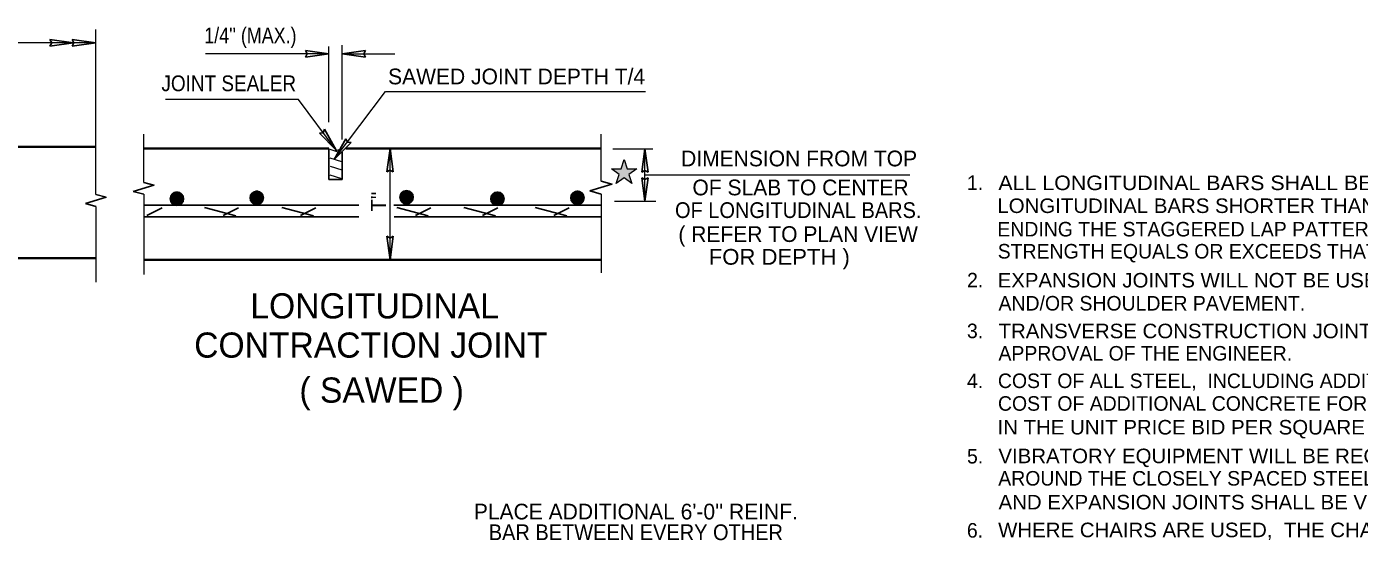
# Model space of a CAD drawing. Extents: x 34107 to 34476, y -21997 to -21727.
# Drawn here: x 34205.6 to 34311.6, y -21931.8 to -21891 of the extents above; entities that cross this region are included whole.
import ezdxf
from ezdxf.enums import TextEntityAlignment as Align

# ---------------------------------------------------------------- set-up
doc = ezdxf.new("R2010")
doc.units = 0
doc.header["$LTSCALE"] = 0.5
doc.layers.add('1', color=7, linetype='Continuous', lineweight=25)

msp = doc.modelspace()

# ---------------------------------------------------------------- hatches: boundary and pattern name
at = {"layer": '1'}
msp.add_hatch(color=256, dxfattribs=at).paths.add_polyline_path([(34252.1273, -21902.3082), (34252.8967, -21902.3082), (34253.1344, -21901.5763), (34253.3723, -21902.3082), (34254.1417, -21902.3082), (34253.5192, -21902.7605), (34253.7568, -21903.4922), (34253.1344, -21903.04), (34252.5119, -21903.4922), (34252.7497, -21902.7603)])

# ---------------------------------------------------------------- linework, layer by layer
at = {"layer": '1', "lineweight": 13}
for p, q in [((34211.1502, -21904.3579), (34211.1502, -21891.2524)), ((34211.1502, -21892.3092), (34180.5796, -21892.3092)), ((34229.6747, -21898.603), (34229.6747, -21892.5986)), ((34230.7146, -21899.98), (34230.7146, -21892.5008)), ((34229.6747, -21893.1852), (34219.8547, -21893.1852)), ((34230.7146, -21893.1852), (34234.9147, -21893.1852)), ((34214.958, -21903.4013), (34214.958, -21899.5782)), ((34251.316, -21903.3106), (34251.316, -21899.5577)), ((34229.7583, -21900.7641), (34230.3789, -21900.958)), ((34230.1762, -21900.878), (34230.4822, -21900.7839)), ((34234.5297, -21909.5467), (34234.5297, -21900.6933)), ((34252.2502, -21900.7238), (34255.4264, -21900.7238)), ((34254.7926, -21904.8966), (34254.7926, -21900.7238)), ((34229.7583, -21901.4479), (34230.6701, -21901.7328)), ((34229.7773, -21902.1127), (34230.689, -21902.3976)), ((34229.7583, -21902.7965), (34230.6701, -21903.0814)), ((34254.7926, -21902.792), (34275.8455, -21902.792)), ((34214.958, -21904.3442), (34214.958, -21910.7176)), ((34251.316, -21904.3241), (34251.316, -21910.5742)), ((34211.1502, -21905.3007), (34211.1502, -21911.3159)), ((34252.3637, -21904.8966), (34255.6532, -21904.8966))]:
    msp.add_line(p, q, dxfattribs=at)
at = {"layer": '1'}
for p, q in [((34209.3757, -21892.3116), (34207.5024, -21892.0542)), ((34209.3757, -21892.3116), (34207.5024, -21892.569)), ((34211.1347, -21892.3117), (34209.2615, -21892.0543)), ((34211.1347, -21892.3117), (34209.2615, -21892.5691)), ((34229.6743, -21893.1843), (34227.8011, -21892.9269)), ((34229.6743, -21893.1843), (34227.8011, -21893.4417)), ((34230.715, -21893.1862), (34232.5883, -21892.9287)), ((34230.715, -21893.1862), (34232.5883, -21893.4436)), ((34230.2485, -21900.8342), (34229.3336, -21899.1793)), ((34230.2485, -21900.8342), (34228.9212, -21899.4874)), ((34230.1007, -21901.5758), (34231.0215, -21899.9243)), ((34230.1007, -21901.5758), (34231.4328, -21900.2339)), ((34229.6712, -21900.696), (34229.6712, -21903.1644)), ((34230.7387, -21900.9969), (34230.7387, -21903.1603)), ((34234.5287, -21900.6937), (34234.2713, -21902.567)), ((34234.5287, -21900.6937), (34234.7862, -21902.567)), ((34254.7926, -21900.7238), (34254.5352, -21902.5971)), ((34254.7926, -21900.7238), (34255.05, -21902.5971)), ((34229.6712, -21903.1687), (34230.7326, -21903.1687)), ((34254.7926, -21904.8966), (34254.5352, -21903.0232)), ((34254.7926, -21904.8966), (34255.05, -21903.0232)), ((34214.958, -21904.3442), (34214.1267, -21904.1223)), ((34217.0796, -21904.5312), (34218.0907, -21904.5312)), ((34217.0903, -21904.5012), (34218.0798, -21904.5012)), ((34217.1033, -21904.4712), (34218.0669, -21904.4712)), ((34217.1208, -21904.4373), (34218.0495, -21904.4373)), ((34217.1387, -21904.4073), (34218.0314, -21904.4073)), ((34217.1597, -21904.3772), (34218.0104, -21904.3772)), ((34217.1841, -21904.3473), (34217.9862, -21904.3473)), ((34217.2163, -21904.3135), (34217.9538, -21904.3135)), ((34217.2549, -21904.2797), (34217.9152, -21904.2797)), ((34217.309, -21904.2422), (34217.8612, -21904.2422)), ((34217.3833, -21904.2047), (34217.7868, -21904.2047)), ((34217.4841, -21904.1746), (34217.6861, -21904.1746)), ((34223.4206, -21904.5238), (34224.4634, -21904.5238)), ((34223.4276, -21904.4938), (34224.4564, -21904.4938)), ((34223.4366, -21904.4637), (34224.4474, -21904.4637)), ((34223.4473, -21904.4338), (34224.4367, -21904.4338)), ((34223.4622, -21904.3999), (34224.4218, -21904.3999)), ((34223.4777, -21904.3699), (34224.4063, -21904.3699)), ((34223.4958, -21904.3399), (34224.3882, -21904.3399)), ((34223.5168, -21904.3099), (34224.3672, -21904.3099)), ((34223.5445, -21904.2761), (34224.3395, -21904.2761)), ((34223.5773, -21904.2423), (34224.3067, -21904.2423)), ((34223.6219, -21904.2048), (34224.2621, -21904.2048)), ((34223.679, -21904.1672), (34224.205, -21904.1672)), ((34223.7409, -21904.1372), (34224.1431, -21904.1372)), ((34223.8424, -21904.1072), (34224.0416, -21904.1072)), ((34235.3165, -21904.509), (34236.3723, -21904.509)), ((34235.3225, -21904.4715), (34236.3662, -21904.4715)), ((34235.3294, -21904.4414), (34236.3593, -21904.4414)), ((34235.3381, -21904.4114), (34236.3507, -21904.4114)), ((34235.3488, -21904.3814), (34236.3399, -21904.3814)), ((34235.3617, -21904.3513), (34236.3271, -21904.3513)), ((34235.3767, -21904.3213), (34236.312, -21904.3213)), ((34235.3967, -21904.2875), (34236.292, -21904.2875)), ((34235.4175, -21904.2576), (34236.2712, -21904.2576)), ((34235.4416, -21904.2275), (34236.2472, -21904.2275)), ((34235.4695, -21904.1975), (34236.2192, -21904.1975)), ((34235.507, -21904.1637), (34236.1817, -21904.1637)), ((34235.5531, -21904.13), (34236.1357, -21904.13)), ((34235.6207, -21904.0924), (34236.068, -21904.0924)), ((34235.733, -21904.0549), (34235.9558, -21904.0549)), ((34242.5686, -21904.5238), (34243.5747, -21904.5238)), ((34242.5799, -21904.4938), (34243.5633, -21904.4938)), ((34242.5934, -21904.4637), (34243.5498, -21904.4637)), ((34242.6093, -21904.4338), (34243.534, -21904.4338)), ((34242.6303, -21904.3999), (34243.513, -21904.3999)), ((34242.652, -21904.3699), (34243.4913, -21904.3699)), ((34242.6772, -21904.3399), (34243.4661, -21904.3399)), ((34242.7067, -21904.3099), (34243.4367, -21904.3099)), ((34242.7462, -21904.2761), (34243.3972, -21904.2761)), ((34242.7952, -21904.2423), (34243.348, -21904.2423)), ((34242.8696, -21904.2048), (34243.2737, -21904.2048)), ((34243.0217, -21904.1672), (34243.1215, -21904.1672)), ((34248.9087, -21904.5163), (34249.9484, -21904.5163)), ((34248.9163, -21904.4862), (34249.9408, -21904.4862)), ((34248.9256, -21904.4563), (34249.9315, -21904.4563)), ((34248.9369, -21904.4263), (34249.9202, -21904.4263)), ((34248.9505, -21904.3962), (34249.9066, -21904.3962)), ((34248.9686, -21904.3624), (34249.8885, -21904.3624)), ((34248.9873, -21904.3325), (34249.8697, -21904.3325)), ((34249.0092, -21904.3024), (34249.8479, -21904.3024)), ((34249.0343, -21904.2724), (34249.8227, -21904.2724)), ((34249.0679, -21904.2386), (34249.7892, -21904.2386)), ((34249.1083, -21904.2048), (34249.7487, -21904.2048)), ((34249.1656, -21904.1672), (34249.6915, -21904.1672)), ((34249.2467, -21904.1298), (34249.6104, -21904.1298)), ((34249.3827, -21904.0997), (34249.4743, -21904.0997)), ((34251.316, -21904.3241), (34250.4033, -21904.0807)), ((34211.1502, -21905.3007), (34210.3189, -21905.0789)), ((34214.958, -21905.2194), (34232.0613, -21905.2194)), ((34215.1884, -21906.0276), (34216.4141, -21905.4147)), ((34217.053, -21904.6963), (34218.1172, -21904.6963)), ((34217.0541, -21904.7301), (34218.1162, -21904.7301)), ((34217.0543, -21904.6588), (34218.1158, -21904.6588)), ((34217.0572, -21904.7639), (34218.1129, -21904.7639)), ((34217.0585, -21904.6213), (34218.1117, -21904.6213)), ((34217.062, -21904.7939), (34218.1082, -21904.7939)), ((34217.0636, -21904.5912), (34218.1066, -21904.5912)), ((34217.0683, -21904.824), (34218.1018, -21904.824)), ((34217.0707, -21904.5612), (34218.0995, -21904.5612)), ((34217.0768, -21904.8539), (34218.0935, -21904.8539)), ((34217.0883, -21904.8877), (34218.0818, -21904.8877)), ((34217.101, -21904.9178), (34218.0692, -21904.9178)), ((34217.1158, -21904.9478), (34218.0543, -21904.9478)), ((34217.1331, -21904.9778), (34218.0371, -21904.9778)), ((34217.1532, -21905.0078), (34218.0169, -21905.0078)), ((34217.1765, -21905.0379), (34217.9937, -21905.0379)), ((34217.211, -21905.0754), (34217.9592, -21905.0754)), ((34217.2533, -21905.113), (34217.9168, -21905.113)), ((34217.3008, -21905.1467), (34217.8694, -21905.1467)), ((34217.3631, -21905.1806), (34217.8071, -21905.1806)), ((34217.4457, -21905.2105), (34217.7244, -21905.2105)), ((34219.7749, -21905.3844), (34222.281, -21906.0655)), ((34221.2553, -21906.0276), (34222.481, -21905.4147)), ((34223.41, -21904.6214), (34224.474, -21904.6214)), ((34223.4107, -21904.659), (34224.4733, -21904.659)), ((34223.4119, -21904.5839), (34224.4721, -21904.5839)), ((34223.4137, -21904.6927), (34224.4703, -21904.6927)), ((34223.4153, -21904.5538), (34224.4687, -21904.5538)), ((34223.4187, -21904.7265), (34224.4653, -21904.7265)), ((34223.4252, -21904.7565), (34224.4588, -21904.7565)), ((34223.4335, -21904.7866), (34224.4505, -21904.7866)), ((34223.4438, -21904.8166), (34224.4402, -21904.8166)), ((34223.4578, -21904.8503), (34224.4262, -21904.8503)), ((34223.4726, -21904.8803), (34224.4114, -21904.8803)), ((34223.4899, -21904.9104), (34224.3941, -21904.9104)), ((34223.51, -21904.9404), (34224.374, -21904.9404)), ((34223.5333, -21904.9705), (34224.3507, -21904.9705)), ((34223.5603, -21905.0005), (34224.3237, -21905.0005)), ((34223.6007, -21905.038), (34224.2833, -21905.038)), ((34223.6515, -21905.0756), (34224.2325, -21905.0756)), ((34223.7113, -21905.1093), (34224.1727, -21905.1093)), ((34223.802, -21905.1432), (34224.082, -21905.1432)), ((34225.9397, -21905.3844), (34228.4458, -21906.0655)), ((34227.4202, -21906.0276), (34228.6458, -21905.4147)), ((34251.2916, -21905.2194), (34234.8202, -21905.2194)), ((34235.0649, -21905.3844), (34237.571, -21906.0655)), ((34235.3123, -21904.5803), (34236.3764, -21904.5803)), ((34235.3131, -21904.5466), (34236.3757, -21904.5466)), ((34235.3137, -21904.6142), (34236.375, -21904.6142)), ((34235.3167, -21904.6442), (34236.372, -21904.6442)), ((34235.3216, -21904.6742), (34236.3672, -21904.6742)), ((34235.3282, -21904.7042), (34236.3605, -21904.7042)), ((34235.3378, -21904.738), (34236.3509, -21904.738)), ((34235.3484, -21904.768), (34236.3403, -21904.768)), ((34235.3612, -21904.798), (34236.3275, -21904.798)), ((34235.3763, -21904.828), (34236.3125, -21904.828)), ((34235.3937, -21904.8581), (34236.295, -21904.8581)), ((34235.4141, -21904.8882), (34236.2747, -21904.8882)), ((34235.444, -21904.9257), (34236.2447, -21904.9257)), ((34235.4803, -21904.9633), (34236.2085, -21904.9633)), ((34235.52, -21904.9969), (34236.1687, -21904.9969)), ((34235.5695, -21905.0307), (34236.1192, -21905.0307)), ((34235.6267, -21905.0608), (34236.062, -21905.0608)), ((34235.7131, -21905.0908), (34235.9757, -21905.0908)), ((34236.5453, -21906.0276), (34237.771, -21905.4147)), ((34240.398, -21905.3844), (34242.9041, -21906.0655)), ((34241.8784, -21906.0276), (34243.1041, -21905.4147)), ((34242.5396, -21904.6927), (34243.6037, -21904.6927)), ((34242.5403, -21904.7265), (34243.6029, -21904.7265)), ((34242.5409, -21904.659), (34243.6024, -21904.659)), ((34242.5429, -21904.7565), (34243.6003, -21904.7565)), ((34242.5449, -21904.6214), (34243.5983, -21904.6214)), ((34242.5472, -21904.7866), (34243.5962, -21904.7866)), ((34242.5517, -21904.5839), (34243.5916, -21904.5839)), ((34242.5532, -21904.8166), (34243.5901, -21904.8166)), ((34242.5592, -21904.5538), (34243.5841, -21904.5538)), ((34242.5622, -21904.8503), (34243.5812, -21904.8503)), ((34242.5722, -21904.8803), (34243.5712, -21904.8803)), ((34242.5842, -21904.9104), (34243.559, -21904.9104)), ((34242.5985, -21904.9404), (34243.5448, -21904.9404)), ((34242.6152, -21904.9705), (34243.5281, -21904.9705)), ((34242.6346, -21905.0005), (34243.5087, -21905.0005)), ((34242.6632, -21905.038), (34243.4801, -21905.038)), ((34242.6977, -21905.0756), (34243.4456, -21905.0756)), ((34242.7353, -21905.1093), (34243.408, -21905.1093)), ((34242.7817, -21905.1432), (34243.3616, -21905.1432)), ((34242.8342, -21905.1732), (34243.3092, -21905.1732)), ((34242.9077, -21905.2032), (34243.2357, -21905.2032)), ((34246.0735, -21905.3844), (34248.5796, -21906.0655)), ((34247.554, -21906.0276), (34248.7797, -21905.4147)), ((34248.8965, -21904.6215), (34249.9606, -21904.6215)), ((34248.8971, -21904.6552), (34249.96, -21904.6552)), ((34248.8984, -21904.5839), (34249.9587, -21904.5839)), ((34248.8998, -21904.689), (34249.9572, -21904.689)), ((34248.903, -21904.5464), (34249.9541, -21904.5464)), ((34248.904, -21904.719), (34249.9531, -21904.719)), ((34248.91, -21904.7491), (34249.9471, -21904.7491)), ((34248.9178, -21904.7791), (34249.9393, -21904.7791)), ((34248.929, -21904.8129), (34249.9282, -21904.8129)), ((34248.941, -21904.8428), (34249.9161, -21904.8428)), ((34248.9552, -21904.8729), (34249.9018, -21904.8729)), ((34248.9718, -21904.9029), (34249.8852, -21904.9029)), ((34248.9913, -21904.933), (34249.8658, -21904.933)), ((34249.0137, -21904.963), (34249.8433, -21904.963)), ((34249.0468, -21905.0005), (34249.8103, -21905.0005)), ((34249.0873, -21905.0381), (34249.7697, -21905.0381)), ((34249.1323, -21905.0718), (34249.7248, -21905.0718)), ((34249.1905, -21905.1057), (34249.6666, -21905.1057)), ((34249.2634, -21905.1357), (34249.5937, -21905.1357)), ((34214.958, -21906.1218), (34232.0613, -21906.1218)), ((34251.2916, -21906.1218), (34234.8692, -21906.1218)), ((34234.5306, -21909.5463), (34234.2732, -21907.6731)), ((34234.5306, -21909.5463), (34234.788, -21907.6731))]:
    msp.add_line(p, q, dxfattribs=at)
at = {"layer": '1', "lineweight": 35}
for p, q in [((34211.1502, -21900.5607), (34180.5796, -21900.5607)), ((34214.958, -21900.6933), (34229.6633, -21900.6933)), ((34251.3146, -21900.6933), (34231.0202, -21900.6933)), ((34211.1502, -21909.4142), (34174.264, -21909.4142)), ((34214.958, -21909.5467), (34251.281, -21909.5467))]:
    msp.add_line(p, q, dxfattribs=at)
at = {"layer": '1'}
for points in [[(34207.5024, -21892.569), (34207.6473, -21892.3089), (34207.5024, -21892.0542)], [(34209.2615, -21892.5691), (34209.4064, -21892.309), (34209.2615, -21892.0543)], [(34227.8011, -21893.4417), (34227.946, -21893.1817), (34227.8011, -21892.9269)], [(34232.5883, -21892.9287), (34232.4433, -21893.1888), (34232.5883, -21893.4436)], [(34228.9212, -21899.4874), (34229.2162, -21899.4479), (34229.3336, -21899.1793)], [(34231.0215, -21899.9243), (34231.1422, -21900.1966), (34231.4328, -21900.2339)], [(34234.7862, -21902.567), (34234.5261, -21902.422), (34234.2713, -21902.567)], [(34214.958, -21903.4013), (34215.7636, -21903.6162), (34214.1267, -21904.1223)], [(34251.316, -21903.3106), (34252.1631, -21903.5366), (34250.4033, -21904.0807)], [(34255.05, -21902.5971), (34254.7899, -21902.4522), (34254.5352, -21902.5971)], [(34254.5352, -21903.0232), (34254.7952, -21903.1682), (34255.05, -21903.0232)], [(34211.1502, -21904.3579), (34211.9559, -21904.5728), (34210.3189, -21905.0789)], [(34234.2732, -21907.6731), (34234.5333, -21907.818), (34234.788, -21907.6731)]]:
    msp.add_lwpolyline(points, dxfattribs=at)
at = {"layer": '1', "lineweight": 13}
for points in [[(34230.2479, -21900.835), (34227.2501, -21896.8218), (34216.6833, -21896.8218)], [(34230.0997, -21901.5756), (34234.1732, -21896.1636), (34254.8356, -21896.1636)]]:
    msp.add_lwpolyline(points, dxfattribs=at)
msp.add_lwpolyline([(34252.1273, -21902.3082), (34252.8967, -21902.3082), (34253.1344, -21901.5763), (34253.3723, -21902.3082), (34254.1417, -21902.3082), (34253.5192, -21902.7605), (34253.7568, -21903.4922), (34253.1344, -21903.04), (34252.5119, -21903.4922), (34252.7497, -21902.7603)], close=True, dxfattribs=at)
at = {"layer": '1'}
for centre in [(34217.5851, -21904.697), (34223.942, -21904.6298), (34235.8444, -21904.5752), (34243.0716, -21904.697), (34249.4285, -21904.6298)]:
    msp.add_circle(centre, 0.5321, dxfattribs=at)

# ---------------------------------------------------------------- texts
for s, height, width, p in [("1/4'' (MAX.)", 1.25, 0.85, (34219.7661, -21892.3409)), ('JOINT SEALER', 1.25, 0.9, (34216.3619, -21896.1498)), ("ALL LONGITUDINAL BARS SHALL BE SPLICED A MINIMUM OF 22'' AND HAVE A MINIMUM LENGTH OF 30'-0''.", 1.155, 1.1, (34282.8831, -21904.0107)), ("LONGITUDINAL BARS SHORTER THAN THE 30'-0''  WILL BE NECESSARY FOR THE PURPOSE OF STARTING OR", 1.155, 1.05, (34282.8048, -21905.8291)), ('EXPANSION JOINTS WILL NOT BE USED, EXCEPT AT TERMINAL POINTS AS SHOWN IN THE PLANS, FOR MAINLINE', 1.155, 1.05, (34282.8247, -21911.7467)), ('TRANSVERSE CONSTRUCTION JOINTS MAY BE FORMED BY HEADERS OTHER THAN SHOWN,  BUT ONLY WITH PRIOR', 1.155, 1.05, (34282.8993, -21915.7792)), ('IN THE UNIT PRICE BID PER SQUARE YARD OF P.C. CONCRETE PAVEMENT ( CONTINUOUSLY REINFORCED ).', 1.155, 1.05, (34282.8158, -21923.4271)), ('VIBRATORY EQUIPMENT WILL BE REQUIRED TO ENSURE COMPLETE AND UNIFORM CONSOLIDATION OF CONCRETE ', 1.155, 1.05, (34282.8864, -21925.7076)), ('AND EXPANSION JOINTS SHALL BE VIBRATED WITH HAND MANIPULATED MECHANICAL VIBRATORS.', 1.155, 1.05, (34282.8975, -21929.3805)), ('BAR BETWEEN EVERY OTHER ', 1.25, 0.95, (34242.379, -21931.8182)), ('WHERE CHAIRS ARE USED,  THE CHAIRS SHALL BE OF A TYPE APPROVED BY THE ENGINEER AND AT LEAST ONE', 1.155, 1.05, (34282.8667, -21931.5865))]:
    msp.add_text(s, height=height, dxfattribs=dict(at, width=width)).set_placement(p)
for s, height, p in [('SAWED JOINT DEPTH T/4 ', 1.25, (34234.3755, -21895.6062)), ('1.', 1.155, (34280.3863, -21903.9959)), ('ENDING THE STAGGERED LAP PATTERN.   MECHANICAL CONNECTORS WILL BE ALLOWED,  IF THEIR TENSILE ', 1.155, (34282.8023, -21907.6917)), ('STRENGTH EQUALS OR EXCEEDS THAT OF THE REINFORCING STEEL.', 1.155, (34282.8319, -21909.4452)), ('2.', 1.155, (34280.3922, -21911.7369)), ('LONGITUDINAL ', 2, (34223.4236, -21914.2065)), ('AND/OR SHOULDER PAVEMENT.', 1.155, (34282.8943, -21913.5776)), ('3.', 1.155, (34280.3867, -21915.7738)), ('CONTRACTION JOINT', 2, (34218.9638, -21917.3223)), ('APPROVAL OF THE ENGINEER.', 1.155, (34282.8885, -21917.5528)), ('( SAWED )', 2, (34227.3257, -21920.8969)), ('4.', 1.155, (34280.3912, -21919.7451)), ('COST OF ALL STEEL,  INCLUDING ADDITIONAL STEEL REQUIRED AT TRANSVERSE JOINTS AND SLEEPER SLABS AND', 1.155, (34282.8481, -21919.7377)), ('COST OF ADDITIONAL CONCRETE FOR SLEEPER SLABS WILL NOT BE PAID FOR SEPARATELY BUT WILL BE INCLUDED', 1.155, (34282.8514, -21921.5397)), ('5.', 1.155, (34280.3892, -21925.7288)), ('AROUND THE CLOSELY SPACED STEEL MEMBERS.  THE CONCRETE ADJACENT TO TRANSVERSE CONSTRUCTION JOINTS ', 1.155, (34282.8743, -21927.4857)), ("PLACE ADDITIONAL 6'-0'' REINF. ", 1.25, (34241.1906, -21930.177)), ('6.', 1.155, (34280.3827, -21931.6203))]:
    msp.add_text(s, height=height, dxfattribs=at).set_placement(p)
for s, p in [('DIMENSION FROM TOP', (34267.0445, -21902.1216)), ('OF SLAB TO CENTER', (34267.159, -21904.425)), ('( REFER TO PLAN VIEW', (34266.967, -21908.1305))]:
    msp.add_text(s, height=1.25, dxfattribs=at).set_placement(p, align=Align.CENTER)
msp.add_text("T''", height=1.192, rotation=89.766, dxfattribs=at).set_placement((34234.2177, -21905.714))
for s, width, p in [('OF LONGITUDINAL BARS.', 0.95, (34266.9765, -21906.2264)), (' FOR DEPTH )', 1.05, (34265.2289, -21909.9369))]:
    msp.add_text(s, height=1.25, dxfattribs=dict(at, width=width)).set_placement(p, align=Align.CENTER)

doc.saveas('drawing.dxf')
